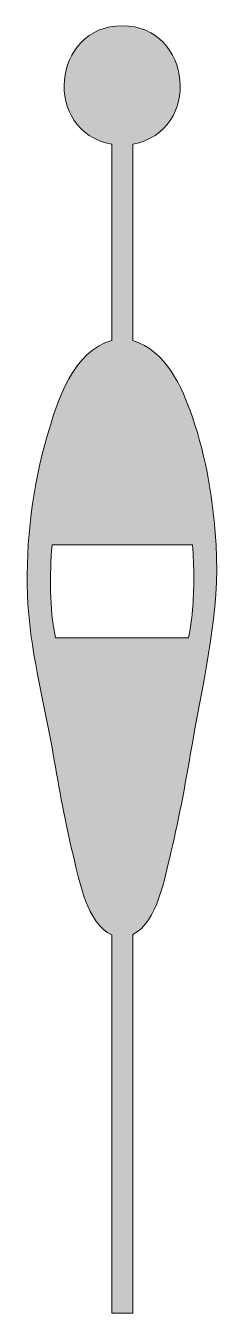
# Model space of a CAD drawing. Header units: inches. Extents: x 0 to 15, y 0 to 102.
import ezdxf

# ---------------------------------------------------------------- set-up
doc = ezdxf.new("R2010")
doc.units = ezdxf.units.IN
doc.header["$MEASUREMENT"] = 0
doc.layers.add('Layer 1', color=7, linetype='Continuous')

msp = doc.modelspace()

# ---------------------------------------------------------------- hatches: boundary and pattern name
at = {"layer": 'Layer 1', "true_color": 0xd6de23}
h = msp.add_hatch(color=52, dxfattribs=at)
h.dxf.hatch_style = 2
edge = h.paths.add_edge_path()
edge.add_spline(control_points=[(2.05, 44.14), (2.52, 41.4), (3, 38.66), (3.67, 35.96), (4.13, 34.13), (4.71, 30.74), (6.67, 29.86), (6.67, 29.86), (6.67, 0), (6.67, 0), (6.67, 0), (8.33, 0), (8.33, 0), (8.33, 0), (8.33, 29.88), (8.33, 29.88), (10.32, 30.9), (10.87, 34.42), (11.34, 36.35), (12.04, 39.25), (12.56, 42.2), (13.07, 45.15), (13.97, 50.35), (15.24, 55.33), (14.91, 60.64), (14.7, 64.04), (14.16, 67.48), (13.04, 70.71), (12.23, 73.07), (10.95, 76.01), (8.33, 76.75), (8.33, 76.75), (8.33, 92.26), (8.33, 92.26), (13.82, 93.24), (13.07, 101.6), (7.5, 101.6), (1.93, 101.6), (1.18, 93.24), (6.67, 92.26), (6.67, 92.26), (6.67, 76.75), (6.67, 76.75), (3.66, 76), (2.35, 71.91), (1.6, 69.32), (0.42, 65.27), (-0.12, 60.93), (0.02, 56.71), (0.15, 52.51), (1.34, 48.27), (2.05, 44.14)], knot_values=[0, 0, 0, 0, 1, 1, 1, 2, 2, 2, 3, 3, 3, 4, 4, 4, 5, 5, 5, 6, 6, 6, 7, 7, 7, 8, 8, 8, 9, 9, 9, 10, 10, 10, 11, 11, 11, 12, 12, 12, 13, 13, 13, 14, 14, 14, 15, 15, 15, 16, 16, 16, 17, 17, 17, 17], degree=3, periodic=1)
edge = h.paths.add_edge_path()
edge.add_spline(control_points=[(12.74, 53.3), (12.74, 53.3), (2.23, 53.3), (2.23, 53.3), (1.74, 55.7), (1.78, 58.21), (1.96, 60.64), (1.96, 60.64), (13.06, 60.64), (13.06, 60.64), (13.12, 59.77), (13.15, 58.91), (13.15, 58.06), (13.15, 56.2), (13.01, 54.61), (12.74, 53.3)], knot_values=[0, 0, 0, 0, 1, 1, 1, 2, 2, 2, 3, 3, 3, 4, 4, 4, 5, 5, 5, 5], degree=3, periodic=1)

# ---------------------------------------------------------------- linework, layer by layer
at = {"layer": 'Layer 1', "lineweight": 0}
for points, knots in [([(2.05, 44.14), (2.52, 41.4), (3, 38.66), (3.67, 35.96), (4.13, 34.13), (4.71, 30.74), (6.67, 29.86), (6.67, 29.86), (6.67, 0), (6.67, 0), (6.67, 0), (8.33, 0), (8.33, 0), (8.33, 0), (8.33, 29.88), (8.33, 29.88), (10.32, 30.9), (10.87, 34.42), (11.34, 36.35), (12.04, 39.25), (12.56, 42.2), (13.07, 45.15), (13.97, 50.35), (15.24, 55.33), (14.91, 60.64), (14.7, 64.04), (14.16, 67.48), (13.04, 70.71), (12.23, 73.07), (10.95, 76.01), (8.33, 76.75), (8.33, 76.75), (8.33, 92.26), (8.33, 92.26), (13.82, 93.24), (13.07, 101.6), (7.5, 101.6), (1.93, 101.6), (1.18, 93.24), (6.67, 92.26), (6.67, 92.26), (6.67, 76.75), (6.67, 76.75), (3.66, 76), (2.35, 71.91), (1.6, 69.32), (0.42, 65.27), (-0.12, 60.93), (0.02, 56.71), (0.15, 52.51), (1.34, 48.27), (2.05, 44.14)], [0, 0, 0, 0, 1, 1, 1, 2, 2, 2, 3, 3, 3, 4, 4, 4, 5, 5, 5, 6, 6, 6, 7, 7, 7, 8, 8, 8, 9, 9, 9, 10, 10, 10, 11, 11, 11, 12, 12, 12, 13, 13, 13, 14, 14, 14, 15, 15, 15, 16, 16, 16, 17, 17, 17, 17]), ([(12.74, 53.3), (12.74, 53.3), (2.23, 53.3), (2.23, 53.3), (1.74, 55.7), (1.78, 58.21), (1.96, 60.64), (1.96, 60.64), (13.06, 60.64), (13.06, 60.64), (13.12, 59.77), (13.15, 58.91), (13.15, 58.06), (13.15, 56.2), (13.01, 54.61), (12.74, 53.3)], [0, 0, 0, 0, 1, 1, 1, 2, 2, 2, 3, 3, 3, 4, 4, 4, 5, 5, 5, 5])]:
    msp.add_open_spline(points, degree=3, knots=knots, dxfattribs=at)

doc.saveas('drawing.dxf')
